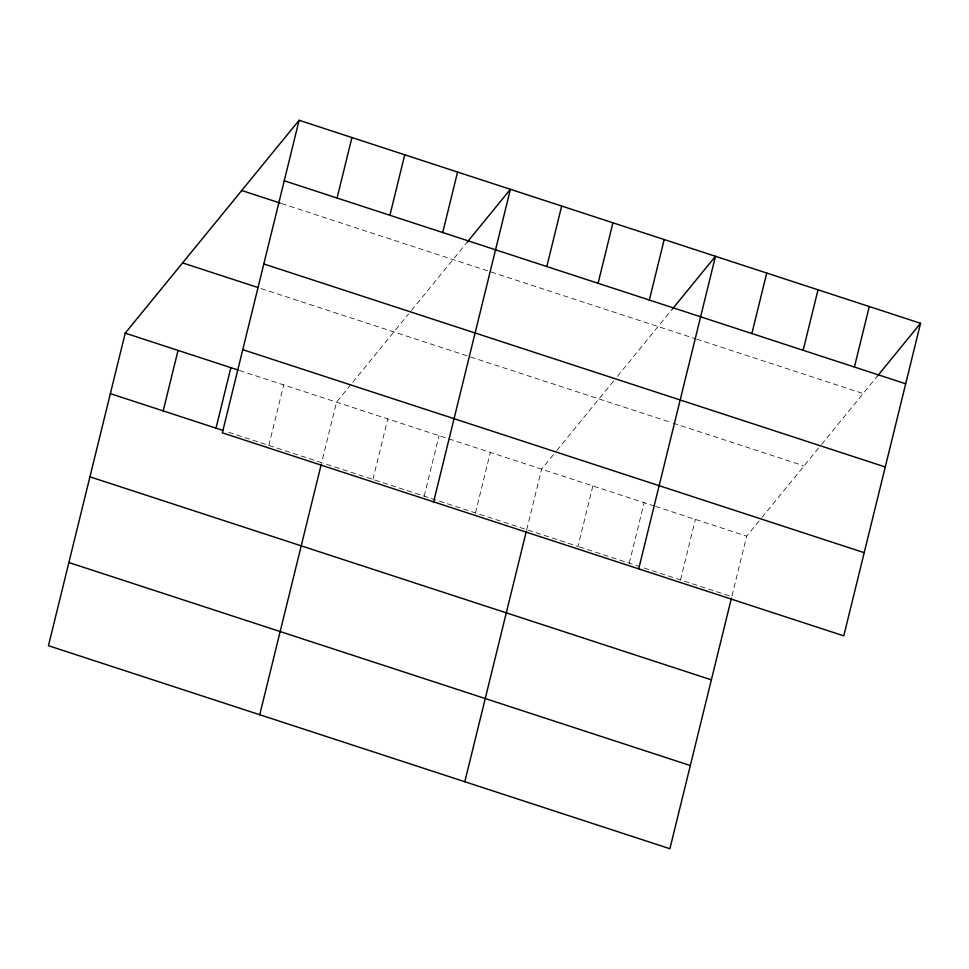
<?xml version="1.0" encoding="UTF-8"?>
<svg xmlns="http://www.w3.org/2000/svg" width="969" height="969" viewBox="0 0 969 969"><rect width="100%" height="100%" fill="white"/><g stroke="black" fill="none" stroke-linecap="round" stroke-linejoin="round"><path stroke-width="0.73" stroke-dasharray="4.84 3.63" d="M268.837 445.413L283.687 384.911M372.92 479.413L387.782 418.923M424.192 496.164L439.054 435.675M475.464 512.916L490.326 452.414M526.736 529.668L541.586 469.166L555.94 451.602M592.858 485.917L577.996 546.419L323.077 463.134M629.269 563.159L644.131 502.669M680.541 579.91L695.403 519.42M759.102 520.947L746.663 536.16L731.813 596.662L640.666 566.889M350.863 384.608L336.509 402.171L321.66 462.673L226.007 431.423M352.777 382.271L408.676 313.835M411.45 310.443L467.361 241.984M556.896 450.44L613.752 380.829M617.447 376.299L672.438 308.978M761.973 517.434L818.829 447.823M821.603 444.432L877.514 375.984M281.7 203.587L695.124 338.641M696.541 339.102L863.173 393.547M261.121 288.556L671.602 422.654M673.031 423.114L804.052 465.919M239.428 370.461L654.099 505.927M655.516 506.387L746.663 536.16M579.426 546.879L639.237 566.417"/><path stroke-width="1.45" d="M299.106 120.277L222.337 432.84L843.781 635.858L920.55 323.295L299.106 120.277L125.219 333.142L48.45 645.705L669.894 848.723L731.45 598.091M163.18 410.904L178.042 350.403M216.014 428.153L230.864 367.663M337.067 198.027L351.929 137.537M259.74 714.734L321.296 464.103M389.889 215.288L404.751 154.786M442.712 232.548L457.574 172.046M433.627 501.857L510.397 189.306L467.361 241.984M546.807 266.548L561.669 206.046M464.817 781.729L526.373 531.097M598.079 283.299L612.941 222.797M649.339 300.051L664.201 239.549M638.704 568.864L715.473 256.3L672.438 308.978M751.883 333.542L766.745 273.052M803.156 350.293L818.018 289.792M854.416 367.045L869.278 306.543M877.514 375.984L920.55 323.295M284.244 180.767L905.688 383.785M241.729 190.518L280.271 203.115M263.81 263.956L885.254 466.973M182.608 262.902L258.263 287.623M242.759 349.652L864.215 552.669M125.219 333.142L238.011 369.988M110.357 393.644L223.149 430.49M89.935 476.821L711.379 679.838M68.884 562.529L690.328 765.546"/></g></svg>
